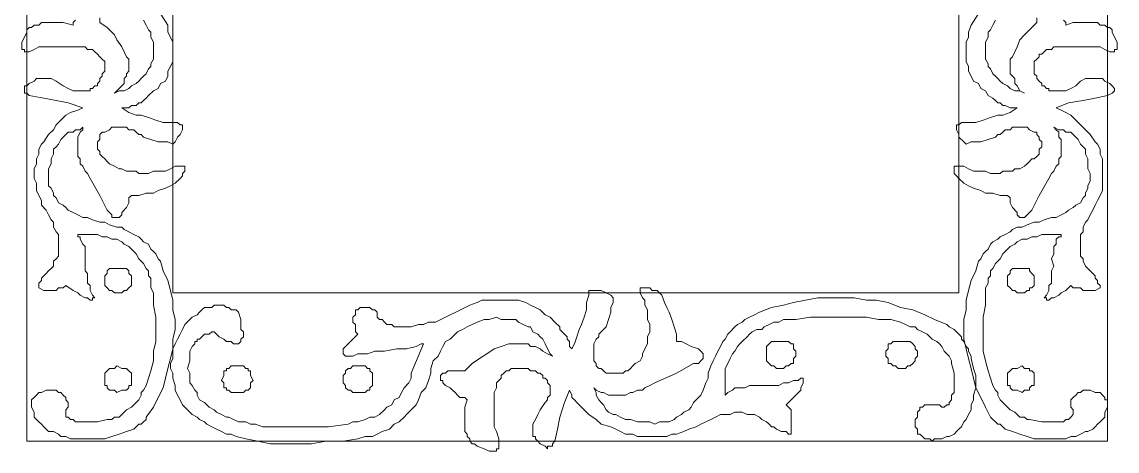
# Model space of a CAD drawing. Extents: x -66030 to 95157, y -13132 to 45879.
# Drawn here: x -14515 to -12757, y 13128 to 13816 of the extents above; entities that cross this region are included whole.
import ezdxf

# ---------------------------------------------------------------- set-up
doc = ezdxf.new("R2010")
doc.units = 0
doc.header["$LTSCALE"] = 100
doc.header["$MEASUREMENT"] = 0
doc.layers.get('0').update_dxf_attribs({"linetype": 'CONTINUOUS'})

msp = doc.modelspace()

# ---------------------------------------------------------------- linework, layer by layer
at = {"lineweight": 0}
for points in [[(-14507.2, 16299.6), (-12773, 16299.6), (-12773, 13143.6), (-14507.2, 13143.6), (-14507.2, 16299.6)], [(-14272.9, 15948), (-13011.2, 15948), (-13011.2, 13381.8), (-14272.9, 13381.8), (-14272.9, 15948)], [(-14339.3, 13401.4), (-14339.3, 13397.4), (-14339.3, 13393.5), (-14343.2, 13389.6), (-14343.2, 13389.6), (-14347.1, 13385.7), (-14351, 13385.7), (-14354.9, 13381.8), (-14362.7, 13381.8), (-14366.6, 13381.8), (-14370.5, 13385.7), (-14374.4, 13385.7), (-14378.3, 13389.6), (-14378.3, 13389.6), (-14382.2, 13393.5), (-14382.2, 13397.4), (-14382.2, 13401.4), (-14382.2, 13405.3), (-14382.2, 13409.2), (-14378.3, 13413.1), (-14378.3, 13417), (-14374.4, 13420.9), (-14370.5, 13420.9), (-14366.6, 13420.9), (-14362.7, 13420.9), (-14354.9, 13420.9), (-14351, 13420.9), (-14347.1, 13420.9), (-14343.2, 13417), (-14343.2, 13417), (-14343.2, 13413.1), (-14339.3, 13409.2), (-14339.3, 13405.3), (-14339.3, 13401.4)], [(-12933.1, 13401.4), (-12933.1, 13397.4), (-12933.1, 13393.5), (-12929.2, 13389.6), (-12929.2, 13389.6), (-12925.3, 13385.7), (-12921.4, 13385.7), (-12917.5, 13381.8), (-12909.7, 13381.8), (-12905.8, 13381.8), (-12901.9, 13385.7), (-12898, 13385.7), (-12898, 13389.6), (-12894.1, 13389.6), (-12890.2, 13393.5), (-12890.2, 13397.4), (-12890.2, 13401.4), (-12890.2, 13405.3), (-12890.2, 13409.2), (-12894.1, 13413.1), (-12898, 13417), (-12898, 13420.9), (-12901.9, 13420.9), (-12905.8, 13420.9), (-12909.7, 13420.9), (-12917.5, 13420.9), (-12921.4, 13420.9), (-12925.3, 13420.9), (-12929.2, 13417), (-12929.2, 13413.1), (-12933.1, 13409.2), (-12933.1, 13405.3), (-12933.1, 13401.4)], [(-13804.1, 13256.8), (-13792.4, 13268.5), (-13780.7, 13276.4), (-13769, 13284.2), (-13757.3, 13292), (-13745.6, 13295.9), (-13733.8, 13299.8), (-13729.9, 13299.8), (-13726, 13299.8), (-13718.2, 13299.8), (-13714.3, 13299.8), (-13710.4, 13299.8), (-13702.6, 13299.8), (-13698.7, 13295.9), (-13690.9, 13295.9), (-13683.1, 13292), (-13679.2, 13288.1), (-13671.3, 13284.2), (-13663.5, 13280.3), (-13667.4, 13284.2), (-13671.3, 13292), (-13675.2, 13299.8), (-13679.2, 13307.6), (-13683.1, 13311.5), (-13687, 13315.4), (-13694.8, 13319.3), (-13698.7, 13327.1), (-13702.6, 13327.1), (-13710.4, 13331), (-13718.2, 13334.9), (-13722.1, 13338.9), (-13729.9, 13338.9), (-13737.7, 13338.9), (-13745.6, 13338.9), (-13753.4, 13342.8), (-13765.1, 13338.9), (-13772.9, 13338.9), (-13784.6, 13334.9), (-13792.4, 13331), (-13800.2, 13327.1), (-13808.1, 13323.2), (-13815.9, 13319.3), (-13819.8, 13315.4), (-13827.6, 13307.6), (-13835.4, 13303.7), (-13839.3, 13295.9), (-13843.2, 13288.1), (-13847.1, 13280.3), (-13854.9, 13272.5), (-13858.8, 13260.7), (-13858.8, 13252.9), (-13862.7, 13241.2), (-13866.6, 13229.5), (-13874.5, 13221.7), (-13878.4, 13210), (-13882.3, 13202.1), (-13890.1, 13194.3), (-13897.9, 13186.5), (-13901.8, 13182.6), (-13909.6, 13174.8), (-13917.4, 13170.9), (-13925.2, 13163.1), (-13936.9, 13159.2), (-13944.8, 13155.3), (-13952.6, 13151.4), (-13964.3, 13151.4), (-13976, 13147.5), (-13999.4, 13143.6), (-14026.8, 13143.6), (-14050.2, 13139.7), (-14073.7, 13139.7), (-14093.2, 13139.7), (-14116.6, 13139.7), (-14136.2, 13143.6), (-14155.7, 13147.5), (-14171.3, 13151.4), (-14179.1, 13155.3), (-14186.9, 13155.3), (-14194.7, 13159.2), (-14202.6, 13163.1), (-14210.4, 13167), (-14218.2, 13170.9), (-14222.1, 13174.8), (-14229.9, 13178.7), (-14233.8, 13182.6), (-14241.6, 13186.5), (-14245.5, 13190.4), (-14253.3, 13198.2), (-14257.2, 13202.1), (-14261.1, 13210), (-14265.1, 13217.8), (-14269, 13225.6), (-14269, 13233.4), (-14272.9, 13245.1), (-14272.9, 13252.9), (-14276.8, 13260.7), (-14276.8, 13268.5), (-14272.9, 13276.4), (-14272.9, 13284.2), (-14272.9, 13292), (-14269, 13299.8), (-14265.1, 13307.6), (-14261.1, 13315.4), (-14257.2, 13323.2), (-14253.3, 13331), (-14245.5, 13338.9), (-14241.6, 13342.8), (-14233.8, 13346.7), (-14229.9, 13350.6), (-14226, 13354.5), (-14222.1, 13358.4), (-14214.3, 13358.4), (-14210.4, 13358.4), (-14206.5, 13362.3), (-14202.6, 13362.3), (-14194.7, 13362.3), (-14190.8, 13362.3), (-14186.9, 13358.4), (-14183, 13358.4), (-14179.1, 13354.5), (-14171.3, 13354.5), (-14167.4, 13350.6), (-14163.5, 13338.9), (-14163.5, 13331), (-14163.5, 13323.2), (-14159.6, 13319.3), (-14159.6, 13311.5), (-14163.5, 13307.6), (-14163.5, 13303.7), (-14163.5, 13303.7), (-14163.5, 13303.7), (-14167.4, 13299.8), (-14171.3, 13299.8), (-14175.2, 13299.8), (-14179.1, 13303.7), (-14186.9, 13303.7), (-14190.8, 13307.6), (-14198.6, 13311.5), (-14206.5, 13319.3), (-14210.4, 13319.3), (-14214.3, 13315.4), (-14222.1, 13315.4), (-14226, 13311.5), (-14229.9, 13307.6), (-14233.8, 13307.6), (-14233.8, 13303.7), (-14237.7, 13303.7), (-14237.7, 13299.8), (-14241.6, 13295.9), (-14245.5, 13288.1), (-14245.5, 13280.3), (-14245.5, 13272.5), (-14249.4, 13260.7), (-14245.5, 13252.9), (-14245.5, 13245.1), (-14245.5, 13237.3), (-14241.6, 13233.4), (-14237.7, 13225.6), (-14233.8, 13221.7), (-14233.8, 13217.8), (-14229.9, 13210), (-14222.1, 13206.1), (-14218.2, 13202.1), (-14214.3, 13198.2), (-14206.5, 13194.3), (-14202.6, 13190.4), (-14194.7, 13186.5), (-14186.9, 13182.6), (-14183, 13182.6), (-14175.2, 13178.7), (-14167.4, 13174.8), (-14155.7, 13174.8), (-14147.9, 13170.9), (-14140.1, 13170.9), (-14128.3, 13167), (-14116.6, 13167), (-14097.1, 13167), (-14073.7, 13167), (-14046.3, 13167), (-14022.9, 13167), (-13991.6, 13170.9), (-13983.8, 13174.8), (-13976, 13174.8), (-13964.3, 13178.7), (-13956.5, 13182.6), (-13948.7, 13182.6), (-13940.9, 13186.5), (-13933, 13194.3), (-13929.1, 13198.2), (-13921.3, 13202.1), (-13917.4, 13210), (-13909.6, 13213.9), (-13905.7, 13221.7), (-13901.8, 13229.5), (-13894, 13237.3), (-13890.1, 13245.1), (-13890.1, 13252.9), (-13870.5, 13299.8), (-13874.5, 13299.8), (-13882.3, 13295.9), (-13897.9, 13292), (-13913.5, 13292), (-13933, 13288.1), (-13948.7, 13288.1), (-13960.4, 13284.2), (-13968.2, 13284.2), (-13976, 13284.2), (-13983.8, 13280.3), (-13991.6, 13280.3), (-13995.5, 13280.3), (-13995.5, 13280.3), (-13999.4, 13284.2), (-13999.4, 13284.2), (-13999.4, 13284.2), (-13999.4, 13288.1), (-13999.4, 13288.1), (-13999.4, 13292), (-13995.5, 13295.9), (-13976, 13315.4), (-13979.9, 13319.3), (-13979.9, 13327.1), (-13979.9, 13331), (-13983.8, 13334.9), (-13983.8, 13338.9), (-13983.8, 13342.8), (-13979.9, 13346.7), (-13979.9, 13354.5), (-13976, 13354.5), (-13972.1, 13358.4), (-13968.2, 13358.4), (-13964.3, 13358.4), (-13960.4, 13358.4), (-13956.5, 13358.4), (-13952.6, 13354.5), (-13948.7, 13354.5), (-13944.8, 13350.6), (-13944.8, 13342.8), (-13940.9, 13338.9), (-13936.9, 13338.9), (-13933, 13334.9), (-13929.1, 13331), (-13921.3, 13331), (-13917.4, 13327.1), (-13909.6, 13327.1), (-13905.7, 13327.1), (-13897.9, 13327.1), (-13890.1, 13327.1), (-13878.4, 13331), (-13870.5, 13331), (-13862.7, 13334.9), (-13851, 13334.9), (-13796.3, 13362.3), (-13784.6, 13366.2), (-13776.8, 13370.1), (-13765.1, 13370.1), (-13753.4, 13370.1), (-13745.6, 13370.1), (-13733.8, 13370.1), (-13726, 13370.1), (-13718.2, 13370.1), (-13706.5, 13366.2), (-13698.7, 13362.3), (-13690.9, 13358.4), (-13683.1, 13354.5), (-13675.2, 13346.7), (-13667.4, 13342.8), (-13659.6, 13334.9), (-13651.8, 13327.1), (-13651.8, 13323.2), (-13647.9, 13319.3), (-13644, 13315.4), (-13640.1, 13311.5), (-13640.1, 13307.6), (-13636.2, 13303.7), (-13636.2, 13295.9), (-13632.3, 13292), (-13628.4, 13299.8), (-13624.5, 13311.5), (-13620.6, 13323.2), (-13616.7, 13331), (-13612.8, 13342.8), (-13608.8, 13354.5), (-13608.8, 13366.2), (-13604.9, 13377.9), (-13604.9, 13381.8), (-13604.9, 13381.8), (-13604.9, 13385.7), (-13601, 13385.7), (-13601, 13385.7), (-13601, 13385.7), (-13597.1, 13385.7), (-13597.1, 13385.7), (-13589.3, 13385.7), (-13585.4, 13385.7), (-13577.6, 13381.8), (-13569.8, 13377.9), (-13569.8, 13377.9), (-13569.8, 13377.9), (-13565.9, 13374), (-13565.9, 13374), (-13565.9, 13370.1), (-13565.9, 13366.2), (-13569.8, 13358.4), (-13569.8, 13350.6), (-13577.6, 13327.1), (-13581.5, 13323.2), (-13585.4, 13319.3), (-13589.3, 13315.4), (-13589.3, 13311.5), (-13593.2, 13307.6), (-13597.1, 13299.8), (-13597.1, 13295.9), (-13597.1, 13292), (-13597.1, 13288.1), (-13597.1, 13284.2), (-13597.1, 13280.3), (-13597.1, 13276.4), (-13597.1, 13272.5), (-13593.2, 13268.5), (-13593.2, 13264.6), (-13589.3, 13260.7), (-13585.4, 13260.7), (-13581.5, 13256.8), (-13577.6, 13252.9), (-13573.7, 13252.9), (-13569.8, 13252.9), (-13565.9, 13252.9), (-13562, 13252.9), (-13558.1, 13252.9), (-13554.2, 13252.9), (-13550.3, 13252.9), (-13546.4, 13256.8), (-13542.4, 13256.8), (-13538.5, 13260.7), (-13534.6, 13264.6), (-13530.7, 13268.5), (-13522.9, 13272.5), (-13519, 13280.3), (-13519, 13284.2), (-13515.1, 13292), (-13511.2, 13299.8), (-13511.2, 13303.7), (-13511.2, 13311.5), (-13507.3, 13319.3), (-13507.3, 13327.1), (-13507.3, 13331), (-13511.2, 13338.9), (-13511.2, 13346.7), (-13511.2, 13354.5), (-13515.1, 13362.3), (-13515.1, 13370.1), (-13519, 13374), (-13522.9, 13381.8), (-13522.9, 13385.7), (-13522.9, 13389.6), (-13519, 13389.6), (-13519, 13389.6), (-13515.1, 13389.6), (-13511.2, 13389.6), (-13507.3, 13389.6), (-13503.4, 13385.7), (-13495.6, 13385.7), (-13487.8, 13377.9), (-13483.9, 13366.2), (-13480, 13358.4), (-13476, 13350.6), (-13472.1, 13338.9), (-13468.2, 13327.1), (-13464.3, 13315.4), (-13464.3, 13303.7), (-13456.5, 13303.7), (-13448.7, 13299.8), (-13440.9, 13295.9), (-13429.2, 13292), (-13425.3, 13288.1), (-13425.3, 13288.1), (-13421.4, 13284.2), (-13421.4, 13280.3), (-13421.4, 13280.3), (-13421.4, 13280.3), (-13421.4, 13276.4), (-13425.3, 13272.5), (-13425.3, 13272.5), (-13429.2, 13268.5), (-13437, 13268.5), (-13464.3, 13252.9), (-13499.5, 13237.3), (-13507.3, 13233.4), (-13515.1, 13229.5), (-13519, 13225.6), (-13526.8, 13225.6), (-13534.6, 13221.7), (-13538.5, 13221.7), (-13546.4, 13217.8), (-13554.2, 13217.8), (-13558.1, 13217.8), (-13565.9, 13217.8), (-13569.8, 13217.8), (-13573.7, 13217.8), (-13581.5, 13221.7), (-13585.4, 13221.7), (-13593.2, 13225.6), (-13597.1, 13229.5), (-13593.2, 13221.7), (-13593.2, 13217.8), (-13589.3, 13210), (-13585.4, 13206.1), (-13581.5, 13202.1), (-13577.6, 13194.3), (-13573.7, 13190.4), (-13565.9, 13186.5), (-13562, 13186.5), (-13554.2, 13182.6), (-13546.4, 13178.7), (-13538.5, 13178.7), (-13526.8, 13174.8), (-13519, 13174.8), (-13507.3, 13174.8), (-13499.5, 13170.9), (-13491.7, 13174.8), (-13483.9, 13174.8), (-13476, 13174.8), (-13468.2, 13178.7), (-13464.3, 13182.6), (-13456.5, 13186.5), (-13452.6, 13190.4), (-13444.8, 13194.3), (-13440.9, 13198.2), (-13437, 13206.1), (-13429.2, 13213.9), (-13425.3, 13217.8), (-13421.4, 13225.6), (-13417.5, 13237.3), (-13413.6, 13245.1), (-13413.6, 13252.9), (-13409.6, 13264.6), (-13405.7, 13272.5), (-13401.8, 13280.3), (-13397.9, 13288.1), (-13394, 13295.9), (-13390.1, 13303.7), (-13386.2, 13307.6), (-13382.3, 13315.4), (-13378.4, 13319.3), (-13370.6, 13327.1), (-13366.7, 13331), (-13358.9, 13334.9), (-13355, 13338.9), (-13347.1, 13342.8), (-13339.3, 13346.7), (-13331.5, 13350.6), (-13312, 13358.4), (-13292.5, 13362.3), (-13276.8, 13366.2), (-13257.3, 13370.1), (-13237.8, 13374), (-13218.3, 13374), (-13198.7, 13374), (-13179.2, 13374), (-13159.7, 13370.1), (-13144, 13370.1), (-13124.5, 13366.2), (-13105, 13358.4), (-13085.4, 13354.5), (-13065.9, 13346.7), (-13050.3, 13338.9), (-13030.8, 13331), (-13026.9, 13327.1), (-13019, 13323.2), (-13015.1, 13319.3), (-13011.2, 13315.4), (-13007.3, 13311.5), (-13007.3, 13307.6), (-13003.4, 13303.7), (-12999.5, 13295.9), (-12995.6, 13292), (-12995.6, 13288.1), (-12991.7, 13280.3), (-12991.7, 13276.4), (-12987.8, 13260.7), (-12983.9, 13249), (-12983.9, 13237.3), (-12983.9, 13229.5), (-12987.8, 13217.8), (-12987.8, 13210), (-12991.7, 13202.1), (-12991.7, 13194.3), (-12995.6, 13186.5), (-12999.5, 13178.7), (-13003.4, 13174.8), (-13007.3, 13167), (-13011.2, 13163.1), (-13015.1, 13159.2), (-13019, 13155.3), (-13026.9, 13151.4), (-13030.8, 13151.4), (-13038.6, 13147.5), (-13046.4, 13147.5), (-13050.3, 13147.5), (-13054.2, 13143.6), (-13058.1, 13147.5), (-13062, 13147.5), (-13062, 13147.5), (-13065.9, 13147.5), (-13069.8, 13151.4), (-13069.8, 13151.4), (-13073.7, 13155.3), (-13077.6, 13155.3), (-13077.6, 13159.2), (-13077.6, 13163.1), (-13081.5, 13167), (-13081.5, 13170.9), (-13081.5, 13174.8), (-13081.5, 13178.7), (-13077.6, 13182.6), (-13077.6, 13186.5), (-13077.6, 13190.4), (-13073.7, 13194.3), (-13073.7, 13198.2), (-13069.8, 13198.2), (-13065.9, 13202.1), (-13062, 13202.1), (-13058.1, 13202.1), (-13058.1, 13202.1), (-13054.2, 13202.1), (-13046.4, 13202.1), (-13042.5, 13202.1), (-13038.6, 13198.2), (-13034.7, 13198.2), (-13030.8, 13202.1), (-13030.8, 13202.1), (-13026.9, 13202.1), (-13026.9, 13206.1), (-13023, 13210), (-13023, 13213.9), (-13023, 13217.8), (-13019, 13221.7), (-13019, 13225.6), (-13019, 13237.3), (-13019, 13252.9), (-13023, 13268.5), (-13023, 13272.5), (-13026.9, 13280.3), (-13030.8, 13284.2), (-13034.7, 13288.1), (-13038.6, 13295.9), (-13042.5, 13299.8), (-13046.4, 13303.7), (-13054.2, 13307.6), (-13058.1, 13311.5), (-13062, 13315.4), (-13069.8, 13319.3), (-13077.6, 13323.2), (-13081.5, 13327.1), (-13089.4, 13327.1), (-13097.2, 13331), (-13105, 13334.9), (-13120.6, 13338.9), (-13140.1, 13338.9), (-13159.7, 13342.8), (-13179.2, 13342.8), (-13202.6, 13342.8), (-13226.1, 13342.8), (-13249.5, 13342.8), (-13272.9, 13338.9), (-13284.7, 13338.9), (-13292.5, 13338.9), (-13300.3, 13334.9), (-13308.1, 13334.9), (-13315.9, 13331), (-13323.7, 13327.1), (-13327.6, 13323.2), (-13335.4, 13323.2), (-13343.2, 13319.3), (-13347.1, 13315.4), (-13351.1, 13311.5), (-13358.9, 13303.7), (-13362.8, 13299.8), (-13366.7, 13295.9), (-13370.6, 13288.1), (-13374.5, 13284.2), (-13378.4, 13276.4), (-13382.3, 13268.5), (-13386.2, 13260.7), (-13386.2, 13252.9), (-13386.2, 13245.1), (-13386.2, 13233.4), (-13386.2, 13225.6), (-13386.2, 13217.8), (-13382.3, 13221.7), (-13382.3, 13221.7), (-13374.5, 13225.6), (-13370.6, 13229.5), (-13362.8, 13229.5), (-13355, 13229.5), (-13347.1, 13233.4), (-13339.3, 13233.4), (-13327.6, 13233.4), (-13319.8, 13233.4), (-13308.1, 13233.4), (-13300.3, 13233.4), (-13292.5, 13237.3), (-13284.7, 13237.3), (-13276.8, 13241.2), (-13269, 13241.2), (-13265.1, 13245.1), (-13261.2, 13245.1), (-13261.2, 13241.2), (-13261.2, 13241.2), (-13261.2, 13241.2), (-13261.2, 13237.3), (-13261.2, 13237.3), (-13265.1, 13229.5), (-13265.1, 13225.6), (-13272.9, 13217.8), (-13280.7, 13210), (-13288.6, 13202.1), (-13284.7, 13198.2), (-13280.7, 13194.3), (-13280.7, 13186.5), (-13280.7, 13182.6), (-13280.7, 13178.7), (-13280.7, 13170.9), (-13280.7, 13163.1), (-13280.7, 13155.3), (-13284.7, 13155.3), (-13288.6, 13159.2), (-13292.5, 13159.2), (-13296.4, 13159.2), (-13304.2, 13163.1), (-13308.1, 13167), (-13312, 13167), (-13315.9, 13170.9), (-13319.8, 13174.8), (-13327.6, 13178.7), (-13331.5, 13182.6), (-13339.3, 13186.5), (-13343.2, 13186.5), (-13351.1, 13186.5), (-13358.9, 13190.4), (-13362.8, 13190.4), (-13370.6, 13190.4), (-13378.4, 13186.5), (-13386.2, 13186.5), (-13394, 13186.5), (-13401.8, 13182.6), (-13409.6, 13178.7), (-13417.5, 13174.8), (-13425.3, 13170.9), (-13433.1, 13167), (-13444.8, 13163.1), (-13452.6, 13159.2), (-13464.3, 13155.3), (-13472.1, 13155.3), (-13480, 13151.4), (-13491.7, 13151.4), (-13499.5, 13151.4), (-13507.3, 13151.4), (-13519, 13151.4), (-13526.8, 13151.4), (-13534.6, 13155.3), (-13546.4, 13155.3), (-13554.2, 13159.2), (-13562, 13163.1), (-13569.8, 13167), (-13585.4, 13170.9), (-13593.2, 13178.7), (-13604.9, 13186.5), (-13608.8, 13190.4), (-13612.8, 13194.3), (-13616.7, 13198.2), (-13620.6, 13202.1), (-13624.5, 13206.1), (-13628.4, 13210), (-13632.3, 13213.9), (-13632.3, 13217.8), (-13636.2, 13225.6), (-13644, 13206.1), (-13651.8, 13182.6), (-13655.7, 13163.1), (-13659.6, 13143.6), (-13663.5, 13139.7), (-13663.5, 13135.7), (-13667.4, 13135.7), (-13667.4, 13135.7), (-13671.3, 13135.7), (-13671.3, 13131.8), (-13671.3, 13131.8), (-13675.2, 13135.7), (-13675.2, 13135.7), (-13683.1, 13139.7), (-13683.1, 13139.7), (-13687, 13143.6), (-13690.9, 13147.5), (-13690.9, 13151.4), (-13694.8, 13151.4), (-13694.8, 13155.3), (-13694.8, 13159.2), (-13694.8, 13159.2), (-13694.8, 13163.1), (-13694.8, 13170.9), (-13690.9, 13178.7), (-13687, 13186.5), (-13683.1, 13194.3), (-13675.2, 13206.1), (-13671.3, 13210), (-13671.3, 13213.9), (-13667.4, 13217.8), (-13667.4, 13221.7), (-13667.4, 13225.6), (-13667.4, 13225.6), (-13667.4, 13229.5), (-13667.4, 13233.4), (-13671.3, 13237.3), (-13671.3, 13241.2), (-13675.2, 13245.1), (-13679.2, 13245.1), (-13679.2, 13249), (-13683.1, 13252.9), (-13687, 13252.9), (-13690.9, 13256.8), (-13698.7, 13256.8), (-13702.6, 13260.7), (-13706.5, 13260.7), (-13714.3, 13260.7), (-13718.2, 13260.7), (-13722.1, 13260.7), (-13726, 13260.7), (-13729.9, 13260.7), (-13733.8, 13256.8), (-13737.7, 13256.8), (-13741.7, 13252.9), (-13745.6, 13249), (-13745.6, 13245.1), (-13749.5, 13241.2), (-13753.4, 13237.3), (-13753.4, 13229.5), (-13757.3, 13221.7), (-13757.3, 13210), (-13757.3, 13198.2), (-13757.3, 13190.4), (-13757.3, 13178.7), (-13757.3, 13167), (-13753.4, 13159.2), (-13749.5, 13147.5), (-13749.5, 13143.6), (-13749.5, 13139.7), (-13749.5, 13139.7), (-13749.5, 13135.7), (-13749.5, 13135.7), (-13749.5, 13131.8), (-13749.5, 13131.8), (-13753.4, 13131.8), (-13753.4, 13127.9), (-13757.3, 13127.9), (-13761.2, 13127.9), (-13765.1, 13127.9), (-13772.9, 13131.8), (-13784.6, 13135.7), (-13788.5, 13139.7), (-13792.4, 13139.7), (-13796.3, 13143.6), (-13796.3, 13147.5), (-13800.2, 13151.4), (-13800.2, 13155.3), (-13804.1, 13159.2), (-13804.1, 13163.1), (-13804.1, 13170.9), (-13804.1, 13174.8), (-13804.1, 13178.7), (-13804.1, 13186.5), (-13804.1, 13198.2), (-13800.2, 13210), (-13804.1, 13213.9), (-13812, 13213.9), (-13815.9, 13217.8), (-13819.8, 13221.7), (-13823.7, 13225.6), (-13827.6, 13229.5), (-13835.4, 13233.4), (-13839.3, 13237.3), (-13839.3, 13241.2), (-13843.2, 13241.2), (-13843.2, 13245.1), (-13843.2, 13245.1), (-13843.2, 13249), (-13843.2, 13249), (-13843.2, 13249), (-13839.3, 13252.9), (-13839.3, 13252.9), (-13835.4, 13252.9), (-13831.5, 13256.8), (-13823.7, 13256.8), (-13812, 13256.8), (-13804.1, 13256.8)], [(-13296.4, 13303.7), (-13292.5, 13303.7), (-13288.6, 13303.7), (-13284.7, 13303.7), (-13280.7, 13299.8), (-13276.8, 13299.8), (-13276.8, 13295.9), (-13276.8, 13292), (-13272.9, 13288.1), (-13272.9, 13284.2), (-13272.9, 13280.3), (-13276.8, 13276.4), (-13276.8, 13272.5), (-13276.8, 13268.5), (-13280.7, 13268.5), (-13284.7, 13264.6), (-13288.6, 13264.6), (-13292.5, 13260.7), (-13296.4, 13260.7), (-13304.2, 13260.7), (-13308.1, 13264.6), (-13312, 13264.6), (-13315.9, 13268.5), (-13315.9, 13268.5), (-13319.8, 13272.5), (-13319.8, 13276.4), (-13319.8, 13280.3), (-13319.8, 13284.2), (-13319.8, 13288.1), (-13319.8, 13292), (-13319.8, 13295.9), (-13315.9, 13299.8), (-13315.9, 13299.8), (-13312, 13303.7), (-13308.1, 13303.7), (-13304.2, 13303.7), (-13296.4, 13303.7)], [(-13105, 13303.7), (-13097.2, 13303.7), (-13093.3, 13303.7), (-13089.4, 13303.7), (-13085.4, 13299.8), (-13085.4, 13299.8), (-13081.5, 13295.9), (-13081.5, 13292), (-13077.6, 13288.1), (-13077.6, 13284.2), (-13077.6, 13280.3), (-13081.5, 13276.4), (-13081.5, 13272.5), (-13085.4, 13268.5), (-13085.4, 13268.5), (-13089.4, 13264.6), (-13093.3, 13264.6), (-13097.2, 13260.7), (-13105, 13260.7), (-13108.9, 13260.7), (-13112.8, 13264.6), (-13116.7, 13264.6), (-13120.6, 13268.5), (-13124.5, 13268.5), (-13124.5, 13272.5), (-13124.5, 13276.4), (-13128.4, 13280.3), (-13128.4, 13284.2), (-13128.4, 13288.1), (-13124.5, 13292), (-13124.5, 13295.9), (-13124.5, 13299.8), (-13120.6, 13299.8), (-13116.7, 13303.7), (-13112.8, 13303.7), (-13108.9, 13303.7), (-13105, 13303.7)], [(-14339.3, 13245.1), (-14339.3, 13237.3), (-14339.3, 13233.4), (-14343.2, 13233.4), (-14343.2, 13229.5), (-14347.1, 13225.6), (-14351, 13225.6), (-14354.9, 13225.6), (-14362.7, 13221.7), (-14366.6, 13225.6), (-14370.5, 13225.6), (-14374.4, 13225.6), (-14378.3, 13229.5), (-14378.3, 13233.4), (-14382.2, 13233.4), (-14382.2, 13237.3), (-14382.2, 13245.1), (-14382.2, 13249), (-14382.2, 13252.9), (-14378.3, 13256.8), (-14378.3, 13256.8), (-14374.4, 13260.7), (-14370.5, 13260.7), (-14366.6, 13260.7), (-14362.7, 13264.6), (-14354.9, 13260.7), (-14351, 13260.7), (-14347.1, 13260.7), (-14343.2, 13256.8), (-14343.2, 13256.8), (-14343.2, 13256.8), (-14339.3, 13252.9), (-14339.3, 13249), (-14339.3, 13245.1)], [(-14167.4, 13264.6), (-14163.5, 13264.6), (-14159.6, 13264.6), (-14155.7, 13260.7), (-14151.8, 13260.7), (-14151.8, 13256.8), (-14147.9, 13256.8), (-14147.9, 13252.9), (-14147.9, 13249), (-14144, 13241.2), (-14147.9, 13237.3), (-14147.9, 13233.4), (-14147.9, 13229.5), (-14151.8, 13225.6), (-14155.7, 13225.6), (-14159.6, 13221.7), (-14163.5, 13221.7), (-14167.4, 13221.7), (-14175.2, 13221.7), (-14179.1, 13221.7), (-14183, 13225.6), (-14186.9, 13225.6), (-14186.9, 13229.5), (-14190.8, 13229.5), (-14190.8, 13233.4), (-14190.8, 13237.3), (-14194.7, 13241.2), (-14190.8, 13249), (-14190.8, 13252.9), (-14190.8, 13256.8), (-14186.9, 13256.8), (-14186.9, 13260.7), (-14183, 13260.7), (-14179.1, 13264.6), (-14175.2, 13264.6), (-14167.4, 13264.6)], [(-13976, 13264.6), (-13968.2, 13264.6), (-13964.3, 13264.6), (-13960.4, 13260.7), (-13956.5, 13260.7), (-13956.5, 13256.8), (-13956.5, 13256.8), (-13952.6, 13252.9), (-13952.6, 13249), (-13952.6, 13241.2), (-13952.6, 13237.3), (-13952.6, 13233.4), (-13956.5, 13229.5), (-13956.5, 13225.6), (-13960.4, 13225.6), (-13964.3, 13221.7), (-13968.2, 13221.7), (-13976, 13221.7), (-13979.9, 13221.7), (-13983.8, 13221.7), (-13987.7, 13225.6), (-13991.6, 13225.6), (-13995.5, 13229.5), (-13995.5, 13229.5), (-13995.5, 13233.4), (-13999.4, 13237.3), (-13999.4, 13241.2), (-13999.4, 13249), (-13995.5, 13252.9), (-13995.5, 13256.8), (-13995.5, 13256.8), (-13991.6, 13260.7), (-13987.7, 13260.7), (-13983.8, 13264.6), (-13979.9, 13264.6), (-13976, 13264.6)], [(-12933.1, 13245.1), (-12933.1, 13237.3), (-12933.1, 13233.4), (-12929.2, 13233.4), (-12929.2, 13229.5), (-12925.3, 13225.6), (-12921.4, 13225.6), (-12917.5, 13225.6), (-12909.7, 13221.7), (-12905.8, 13225.6), (-12901.9, 13225.6), (-12898, 13225.6), (-12898, 13229.5), (-12894.1, 13233.4), (-12890.2, 13233.4), (-12890.2, 13237.3), (-12890.2, 13245.1), (-12890.2, 13249), (-12890.2, 13252.9), (-12894.1, 13256.8), (-12898, 13256.8), (-12898, 13260.7), (-12901.9, 13260.7), (-12905.8, 13260.7), (-12909.7, 13264.6), (-12917.5, 13260.7), (-12921.4, 13260.7), (-12925.3, 13260.7), (-12929.2, 13256.8), (-12929.2, 13256.8), (-12933.1, 13252.9), (-12933.1, 13249), (-12933.1, 13245.1)]]:
    msp.add_lwpolyline(points, close=True, dxfattribs=at)
for points in [[(-14308, 13854.4), (-14280.7, 13811.5), (-14280.7, 13799.8), (-14276.8, 13791.9), (-14272.9, 13784.1), (-14272.9, 13776.3), (-14272.9, 13768.5), (-14272.9, 13760.7), (-14272.9, 13752.9), (-14276.8, 13745.1), (-14280.7, 13737.3), (-14280.7, 13729.5), (-14284.6, 13721.6), (-14292.4, 13717.7), (-14296.3, 13709.9), (-14304.1, 13706), (-14311.9, 13698.2), (-14315.8, 13694.3), (-14319.7, 13690.4), (-14323.6, 13686.5), (-14327.5, 13686.5), (-14331.5, 13682.6), (-14339.3, 13682.6), (-14343.2, 13678.7), (-14347.1, 13678.7), (-14354.9, 13678.7), (-14343.2, 13670.9), (-14331.5, 13667), (-14323.6, 13667), (-14311.9, 13663.1), (-14300.2, 13659.1), (-14288.5, 13655.2), (-14276.8, 13655.2), (-14265.1, 13655.2), (-14261.1, 13651.3), (-14261.1, 13651.3), (-14257.2, 13651.3), (-14257.2, 13651.3), (-14257.2, 13647.4), (-14257.2, 13647.4), (-14257.2, 13647.4), (-14257.2, 13643.5), (-14261.1, 13635.7), (-14265.1, 13631.8), (-14269, 13624), (-14269, 13624), (-14269, 13624), (-14269, 13624), (-14269, 13624), (-14272.9, 13620.1), (-14280.7, 13624), (-14288.5, 13624), (-14296.3, 13624), (-14319.7, 13631.8), (-14323.6, 13635.7), (-14327.5, 13635.7), (-14331.5, 13639.6), (-14335.4, 13643.5), (-14339.3, 13643.5), (-14343.2, 13643.5), (-14347.1, 13647.4), (-14351, 13647.4), (-14354.9, 13647.4), (-14358.8, 13647.4), (-14362.7, 13647.4), (-14366.6, 13647.4), (-14370.5, 13647.4), (-14374.4, 13643.5), (-14382.2, 13639.6), (-14386.1, 13639.6), (-14390, 13635.7), (-14390, 13631.8), (-14390, 13627.9), (-14393.9, 13624), (-14393.9, 13624), (-14393.9, 13620.1), (-14393.9, 13616.2), (-14393.9, 13612.3), (-14390, 13608.4), (-14390, 13604.5), (-14386.1, 13600.6), (-14382.2, 13596.6), (-14382.2, 13596.6), (-14378.3, 13592.7), (-14374.4, 13588.8), (-14366.6, 13584.9), (-14358.8, 13581), (-14354.9, 13581), (-14347.1, 13577.1), (-14339.3, 13577.1), (-14331.5, 13577.1), (-14327.5, 13573.2), (-14319.7, 13573.2), (-14311.9, 13573.2), (-14304.1, 13577.1), (-14300.2, 13577.1), (-14292.4, 13577.1), (-14284.6, 13577.1), (-14276.8, 13581), (-14269, 13584.9), (-14261.1, 13584.9), (-14257.2, 13584.9), (-14257.2, 13584.9), (-14257.2, 13584.9), (-14253.3, 13584.9), (-14253.3, 13581), (-14253.3, 13577.1), (-14257.2, 13573.2), (-14257.2, 13569.3), (-14261.1, 13565.4), (-14269, 13557.6), (-14276.8, 13553.7), (-14284.6, 13549.8), (-14296.3, 13545.9), (-14304.1, 13542), (-14315.8, 13542), (-14327.5, 13538.1), (-14339.3, 13538.1), (-14343.2, 13534.2), (-14343.2, 13526.3), (-14347.1, 13518.5), (-14354.9, 13510.7), (-14354.9, 13506.8), (-14358.8, 13502.9), (-14362.7, 13502.9), (-14366.6, 13502.9), (-14370.5, 13502.9), (-14370.5, 13506.8), (-14374.4, 13510.7), (-14378.3, 13514.6), (-14390, 13538.1), (-14405.7, 13565.4), (-14409.6, 13573.2), (-14413.5, 13577.1), (-14417.4, 13584.9), (-14421.3, 13588.8), (-14421.3, 13596.6), (-14425.2, 13600.6), (-14425.2, 13604.5), (-14425.2, 13608.4), (-14425.2, 13616.2), (-14425.2, 13620.1), (-14425.2, 13624), (-14425.2, 13627.9), (-14425.2, 13631.8), (-14421.3, 13639.6), (-14417.4, 13643.5), (-14417.4, 13647.4), (-14421.3, 13643.5), (-14429.1, 13643.5), (-14433, 13639.6), (-14440.8, 13639.6), (-14444.7, 13635.7), (-14448.6, 13631.8), (-14452.5, 13627.9), (-14456.4, 13620.1), (-14460.3, 13616.2), (-14464.3, 13612.3), (-14464.3, 13604.5), (-14468.2, 13596.6), (-14468.2, 13588.8), (-14472.1, 13581), (-14472.1, 13573.2), (-14472.1, 13565.4), (-14472.1, 13561.5), (-14472.1, 13553.7), (-14468.2, 13549.8), (-14464.3, 13542), (-14464.3, 13538.1), (-14460.3, 13534.2), (-14456.4, 13526.3), (-14448.6, 13522.4), (-14444.7, 13518.5), (-14440.8, 13514.6), (-14433, 13510.7), (-14425.2, 13506.8), (-14417.4, 13502.9), (-14409.6, 13502.9), (-14401.8, 13499), (-14390, 13495.1), (-14382.2, 13495.1), (-14374.4, 13491.2), (-14362.7, 13487.3), (-14354.9, 13487.3), (-14351, 13483.4), (-14343.2, 13479.5), (-14335.4, 13475.6), (-14327.5, 13471.7), (-14323.6, 13467.8), (-14319.7, 13463.8), (-14311.9, 13459.9), (-14308, 13452.1), (-14304.1, 13448.2), (-14300.2, 13444.3), (-14296.3, 13436.5), (-14292.4, 13432.6), (-14288.5, 13417), (-14280.7, 13401.4), (-14276.8, 13385.7), (-14272.9, 13370.1), (-14272.9, 13354.5), (-14269, 13338.9), (-14269, 13323.2), (-14272.9, 13307.6), (-14272.9, 13292), (-14276.8, 13276.4), (-14280.7, 13260.7), (-14284.6, 13245.1), (-14288.5, 13229.5), (-14296.3, 13213.9), (-14304.1, 13198.2), (-14315.8, 13182.6), (-14315.8, 13178.7), (-14319.7, 13174.8), (-14323.6, 13170.9), (-14327.5, 13170.9), (-14331.5, 13167), (-14335.4, 13163.1), (-14347.1, 13159.2), (-14358.8, 13155.3), (-14370.5, 13151.4), (-14382.2, 13147.5), (-14397.9, 13147.5), (-14405.7, 13147.5), (-14417.4, 13147.5), (-14425.2, 13147.5), (-14436.9, 13147.5), (-14444.7, 13151.4), (-14452.5, 13151.4), (-14456.4, 13155.3), (-14464.3, 13159.2), (-14472.1, 13159.2), (-14476, 13163.1), (-14479.9, 13167), (-14483.8, 13170.9), (-14487.7, 13174.8), (-14491.6, 13178.7), (-14495.5, 13182.6), (-14495.5, 13190.4), (-14499.4, 13198.2), (-14499.4, 13198.2), (-14499.4, 13202.1), (-14499.4, 13206.1), (-14499.4, 13210), (-14499.4, 13210), (-14495.5, 13213.9), (-14495.5, 13213.9), (-14491.6, 13217.8), (-14491.6, 13217.8), (-14487.7, 13221.7), (-14483.8, 13221.7), (-14476, 13225.6), (-14464.3, 13225.6), (-14460.3, 13225.6), (-14456.4, 13221.7), (-14452.5, 13221.7), (-14448.6, 13217.8), (-14448.6, 13217.8), (-14444.7, 13213.9), (-14444.7, 13213.9), (-14444.7, 13210), (-14440.8, 13206.1), (-14440.8, 13206.1), (-14440.8, 13202.1), (-14440.8, 13198.2), (-14444.7, 13194.3), (-14444.7, 13190.4), (-14444.7, 13186.5), (-14444.7, 13186.5), (-14444.7, 13182.6), (-14440.8, 13182.6), (-14436.9, 13178.7), (-14436.9, 13178.7), (-14433, 13178.7), (-14429.1, 13174.8), (-14417.4, 13174.8), (-14405.7, 13174.8), (-14393.9, 13174.8), (-14378.3, 13178.7), (-14370.5, 13178.7), (-14366.6, 13182.6), (-14358.8, 13182.6), (-14354.9, 13186.5), (-14351, 13190.4), (-14347.1, 13194.3), (-14339.3, 13198.2), (-14335.4, 13202.1), (-14331.5, 13206.1), (-14327.5, 13210), (-14323.6, 13217.8), (-14323.6, 13221.7), (-14319.7, 13225.6), (-14315.8, 13233.4), (-14311.9, 13245.1), (-14308, 13256.8), (-14304.1, 13272.5), (-14304.1, 13288.1), (-14300.2, 13303.7), (-14300.2, 13323.2), (-14300.2, 13342.8), (-14304.1, 13362.3), (-14304.1, 13381.8), (-14308, 13389.6), (-14308, 13397.4), (-14308, 13405.3), (-14311.9, 13409.2), (-14311.9, 13417), (-14315.8, 13420.9), (-14319.7, 13428.7), (-14323.6, 13432.6), (-14327.5, 13436.5), (-14331.5, 13444.3), (-14335.4, 13448.2), (-14339.3, 13452.1), (-14343.2, 13456), (-14351, 13459.9), (-14354.9, 13463.8), (-14362.7, 13467.8), (-14370.5, 13467.8), (-14378.3, 13471.7), (-14386.1, 13471.7), (-14393.9, 13475.6), (-14401.8, 13475.6), (-14409.6, 13475.6), (-14417.4, 13475.6), (-14425.2, 13475.6), (-14425.2, 13471.7), (-14421.3, 13471.7), (-14421.3, 13467.8), (-14417.4, 13459.9), (-14413.5, 13456), (-14413.5, 13448.2), (-14413.5, 13444.3), (-14413.5, 13436.5), (-14413.5, 13424.8), (-14413.5, 13417), (-14409.6, 13413.1), (-14409.6, 13405.3), (-14409.6, 13397.4), (-14405.7, 13393.5), (-14405.7, 13385.7), (-14401.8, 13377.9), (-14397.9, 13374), (-14401.8, 13374), (-14401.8, 13374), (-14401.8, 13370.1), (-14405.7, 13370.1), (-14409.6, 13374), (-14413.5, 13374), (-14421.3, 13377.9), (-14425.2, 13381.8), (-14433, 13385.7), (-14444.7, 13393.5), (-14448.6, 13389.6), (-14452.5, 13389.6), (-14456.4, 13389.6), (-14460.3, 13385.7), (-14468.2, 13385.7), (-14476, 13385.7), (-14479.9, 13385.7), (-14487.7, 13389.6), (-14487.7, 13389.6), (-14487.7, 13393.5), (-14487.7, 13397.4), (-14483.8, 13401.4), (-14483.8, 13405.3), (-14479.9, 13409.2), (-14476, 13413.1), (-14472.1, 13417), (-14468.2, 13420.9), (-14464.3, 13424.8), (-14464.3, 13432.6), (-14460.3, 13436.5), (-14456.4, 13440.4), (-14456.4, 13444.3), (-14456.4, 13452.1), (-14456.4, 13456), (-14456.4, 13463.8), (-14456.4, 13467.8), (-14456.4, 13475.6), (-14460.3, 13479.5), (-14464.3, 13487.3), (-14464.3, 13495.1), (-14468.2, 13499), (-14472.1, 13506.8), (-14476, 13514.6), (-14483.8, 13522.4), (-14483.8, 13530.2), (-14487.7, 13538.1), (-14491.6, 13545.9), (-14491.6, 13553.7), (-14491.6, 13557.6), (-14495.5, 13565.4), (-14495.5, 13573.2), (-14495.5, 13581), (-14491.6, 13588.8), (-14491.6, 13596.6), (-14487.7, 13604.5), (-14487.7, 13612.3), (-14483.8, 13620.1), (-14479.9, 13624), (-14472.1, 13635.7), (-14464.3, 13643.5), (-14460.3, 13651.3), (-14452.5, 13659.1), (-14444.7, 13667), (-14436.9, 13670.9), (-14425.2, 13674.8), (-14417.4, 13678.7), (-14440.8, 13686.5), (-14460.3, 13690.4), (-14479.9, 13694.3), (-14503.3, 13698.2), (-14507.2, 13702.1), (-14507.2, 13702.1), (-14511.1, 13702.1), (-14511.1, 13706), (-14511.1, 13706), (-14511.1, 13706), (-14511.1, 13709.9), (-14511.1, 13713.8), (-14507.2, 13713.8), (-14507.2, 13713.8), (-14503.3, 13717.7), (-14495.5, 13721.6), (-14491.6, 13725.5), (-14487.7, 13725.5), (-14487.7, 13725.5), (-14479.9, 13725.5), (-14476, 13725.5), (-14468.2, 13725.5), (-14460.3, 13721.6), (-14448.6, 13713.8), (-14440.8, 13709.9), (-14433, 13706), (-14429.1, 13706), (-14425.2, 13706), (-14421.3, 13706), (-14417.4, 13706), (-14413.5, 13706), (-14409.6, 13706), (-14405.7, 13706), (-14405.7, 13709.9), (-14401.8, 13709.9), (-14397.9, 13713.8), (-14393.9, 13713.8), (-14393.9, 13717.7), (-14390, 13721.6), (-14390, 13725.5), (-14386.1, 13729.5), (-14386.1, 13733.4), (-14382.2, 13737.3), (-14382.2, 13741.2), (-14382.2, 13745.1), (-14382.2, 13749), (-14382.2, 13752.9), (-14386.1, 13756.8), (-14386.1, 13756.8), (-14390, 13760.7), (-14393.9, 13764.6), (-14393.9, 13764.6), (-14397.9, 13768.5), (-14401.8, 13772.4), (-14409.6, 13772.4), (-14413.5, 13776.3), (-14425.2, 13776.3), (-14436.9, 13776.3), (-14444.7, 13776.3), (-14456.4, 13776.3), (-14468.2, 13776.3), (-14476, 13776.3), (-14487.7, 13776.3), (-14495.5, 13772.4), (-14503.3, 13768.5), (-14507.2, 13768.5), (-14507.2, 13768.5), (-14511.1, 13768.5), (-14511.1, 13772.4), (-14515, 13772.4), (-14515, 13772.4), (-14515, 13776.3), (-14515, 13776.3), (-14515, 13780.2), (-14515, 13784.1), (-14511.1, 13791.9), (-14507.2, 13799.8), (-14507.2, 13803.7), (-14503.3, 13807.6), (-14499.4, 13807.6), (-14495.5, 13811.5), (-14491.6, 13811.5), (-14487.7, 13811.5), (-14483.8, 13815.4), (-14479.9, 13815.4), (-14472.1, 13815.4), (-14460.3, 13815.4), (-14448.6, 13815.4), (-14433, 13811.5), (-14433, 13815.4), (-14429.1, 13819.3)], [(-12964.4, 13854.4), (-12991.7, 13811.5), (-12995.6, 13799.8), (-12995.6, 13791.9), (-12999.5, 13784.1), (-12999.5, 13776.3), (-12999.5, 13768.5), (-12999.5, 13760.7), (-12999.5, 13752.9), (-12995.6, 13745.1), (-12995.6, 13737.3), (-12991.7, 13729.5), (-12987.8, 13721.6), (-12980, 13717.7), (-12976.1, 13709.9), (-12968.3, 13706), (-12964.4, 13698.2), (-12956.6, 13694.3), (-12952.6, 13690.4), (-12948.7, 13686.5), (-12944.8, 13686.5), (-12940.9, 13682.6), (-12937, 13682.6), (-12929.2, 13678.7), (-12925.3, 13678.7), (-12917.5, 13678.7), (-12929.2, 13670.9), (-12940.9, 13667), (-12948.7, 13667), (-12960.5, 13663.1), (-12972.2, 13659.1), (-12983.9, 13655.2), (-12995.6, 13655.2), (-13007.3, 13655.2), (-13011.2, 13651.3), (-13011.2, 13651.3), (-13015.1, 13651.3), (-13015.1, 13651.3), (-13015.1, 13647.4), (-13015.1, 13647.4), (-13015.1, 13647.4), (-13015.1, 13643.5), (-13011.2, 13635.7), (-13011.2, 13631.8), (-13003.4, 13624), (-13003.4, 13624), (-13003.4, 13624), (-13003.4, 13624), (-13003.4, 13624), (-12999.5, 13620.1), (-12991.7, 13624), (-12987.8, 13624), (-12976.1, 13624), (-12952.6, 13631.8), (-12948.7, 13635.7), (-12944.8, 13635.7), (-12940.9, 13639.6), (-12937, 13643.5), (-12933.1, 13643.5), (-12929.2, 13643.5), (-12925.3, 13647.4), (-12921.4, 13647.4), (-12917.5, 13647.4), (-12913.6, 13647.4), (-12909.7, 13647.4), (-12905.8, 13647.4), (-12901.9, 13647.4), (-12898, 13643.5), (-12890.2, 13639.6), (-12886.2, 13639.6), (-12886.2, 13635.7), (-12882.3, 13631.8), (-12882.3, 13627.9), (-12878.4, 13624), (-12878.4, 13624), (-12878.4, 13620.1), (-12878.4, 13616.2), (-12882.3, 13612.3), (-12882.3, 13608.4), (-12882.3, 13604.5), (-12886.2, 13600.6), (-12890.2, 13596.6), (-12894.1, 13596.6), (-12898, 13592.7), (-12901.9, 13588.8), (-12905.8, 13584.9), (-12913.6, 13581), (-12921.4, 13581), (-12925.3, 13577.1), (-12933.1, 13577.1), (-12940.9, 13577.1), (-12944.8, 13573.2), (-12952.6, 13573.2), (-12960.5, 13573.2), (-12968.3, 13577.1), (-12976.1, 13577.1), (-12980, 13577.1), (-12987.8, 13577.1), (-12995.6, 13581), (-13003.4, 13584.9), (-13011.2, 13584.9), (-13015.1, 13584.9), (-13015.1, 13584.9), (-13019, 13584.9), (-13019, 13584.9), (-13019, 13581), (-13019, 13577.1), (-13019, 13573.2), (-13015.1, 13569.3), (-13011.2, 13565.4), (-13003.4, 13557.6), (-12995.6, 13553.7), (-12987.8, 13549.8), (-12976.1, 13545.9), (-12968.3, 13542), (-12956.6, 13542), (-12944.8, 13538.1), (-12933.1, 13538.1), (-12929.2, 13534.2), (-12929.2, 13526.3), (-12925.3, 13518.5), (-12917.5, 13510.7), (-12917.5, 13506.8), (-12913.6, 13502.9), (-12909.7, 13502.9), (-12905.8, 13502.9), (-12905.8, 13502.9), (-12901.9, 13506.8), (-12898, 13510.7), (-12894.1, 13514.6), (-12882.3, 13538.1), (-12866.7, 13565.4), (-12862.8, 13573.2), (-12858.9, 13577.1), (-12855, 13584.9), (-12851.1, 13588.8), (-12851.1, 13596.6), (-12847.2, 13600.6), (-12847.2, 13604.5), (-12847.2, 13608.4), (-12847.2, 13616.2), (-12847.2, 13620.1), (-12847.2, 13624), (-12847.2, 13627.9), (-12851.1, 13631.8), (-12851.1, 13639.6), (-12855, 13643.5), (-12858.9, 13647.4), (-12851.1, 13643.5), (-12843.3, 13643.5), (-12839.4, 13639.6), (-12831.6, 13639.6), (-12827.7, 13635.7), (-12823.7, 13631.8), (-12819.8, 13627.9), (-12815.9, 13620.1), (-12812, 13616.2), (-12808.1, 13612.3), (-12808.1, 13604.5), (-12804.2, 13596.6), (-12804.2, 13588.8), (-12804.2, 13581), (-12800.3, 13573.2), (-12800.3, 13565.4), (-12800.3, 13561.5), (-12804.2, 13553.7), (-12804.2, 13549.8), (-12808.1, 13542), (-12808.1, 13538.1), (-12812, 13534.2), (-12815.9, 13526.3), (-12823.7, 13522.4), (-12827.7, 13518.5), (-12835.5, 13514.6), (-12839.4, 13510.7), (-12847.2, 13506.8), (-12855, 13502.9), (-12862.8, 13502.9), (-12874.5, 13499), (-12882.3, 13495.1), (-12890.2, 13495.1), (-12901.9, 13491.2), (-12909.7, 13487.3), (-12917.5, 13487.3), (-12925.3, 13483.4), (-12929.2, 13479.5), (-12937, 13475.6), (-12944.8, 13471.7), (-12948.7, 13467.8), (-12956.6, 13463.8), (-12960.5, 13459.9), (-12964.4, 13452.1), (-12968.3, 13448.2), (-12972.2, 13444.3), (-12976.1, 13436.5), (-12980, 13432.6), (-12983.9, 13417), (-12991.7, 13401.4), (-12995.6, 13385.7), (-12999.5, 13370.1), (-12999.5, 13354.5), (-13003.4, 13338.9), (-13003.4, 13323.2), (-13003.4, 13307.6), (-12999.5, 13292), (-12995.6, 13276.4), (-12991.7, 13260.7), (-12987.8, 13245.1), (-12983.9, 13229.5), (-12976.1, 13213.9), (-12968.3, 13198.2), (-12960.5, 13182.6), (-12956.6, 13178.7), (-12952.6, 13174.8), (-12948.7, 13170.9), (-12944.8, 13170.9), (-12940.9, 13167), (-12937, 13163.1), (-12925.3, 13159.2), (-12913.6, 13155.3), (-12901.9, 13151.4), (-12890.2, 13147.5), (-12874.5, 13147.5), (-12866.7, 13147.5), (-12855, 13147.5), (-12847.2, 13147.5), (-12839.4, 13147.5), (-12831.6, 13151.4), (-12823.7, 13151.4), (-12815.9, 13155.3), (-12808.1, 13159.2), (-12804.2, 13159.2), (-12796.4, 13163.1), (-12792.5, 13167), (-12788.6, 13170.9), (-12784.7, 13174.8), (-12780.8, 13178.7), (-12776.9, 13182.6), (-12776.9, 13190.4), (-12773, 13198.2), (-12773, 13198.2), (-12773, 13202.1), (-12773, 13206.1), (-12773, 13210), (-12776.9, 13210), (-12776.9, 13213.9), (-12776.9, 13213.9), (-12780.8, 13217.8), (-12780.8, 13217.8), (-12784.7, 13221.7), (-12792.5, 13221.7), (-12800.3, 13225.6), (-12808.1, 13225.6), (-12812, 13225.6), (-12815.9, 13221.7), (-12819.8, 13221.7), (-12823.7, 13217.8), (-12823.7, 13217.8), (-12827.7, 13213.9), (-12827.7, 13213.9), (-12831.6, 13210), (-12831.6, 13206.1), (-12831.6, 13206.1), (-12831.6, 13202.1), (-12831.6, 13198.2), (-12827.7, 13194.3), (-12827.7, 13190.4), (-12827.7, 13186.5), (-12827.7, 13186.5), (-12831.6, 13182.6), (-12831.6, 13182.6), (-12835.5, 13178.7), (-12835.5, 13178.7), (-12839.4, 13178.7), (-12843.3, 13174.8), (-12855, 13174.8), (-12866.7, 13174.8), (-12878.4, 13174.8), (-12898, 13178.7), (-12901.9, 13178.7), (-12905.8, 13182.6), (-12913.6, 13182.6), (-12917.5, 13186.5), (-12921.4, 13190.4), (-12929.2, 13194.3), (-12933.1, 13198.2), (-12937, 13202.1), (-12940.9, 13206.1), (-12944.8, 13210), (-12948.7, 13217.8), (-12948.7, 13221.7), (-12952.6, 13225.6), (-12956.6, 13233.4), (-12960.5, 13245.1), (-12964.4, 13256.8), (-12968.3, 13272.5), (-12972.2, 13288.1), (-12972.2, 13303.7), (-12972.2, 13323.2), (-12972.2, 13342.8), (-12968.3, 13362.3), (-12968.3, 13381.8), (-12968.3, 13389.6), (-12964.4, 13397.4), (-12964.4, 13405.3), (-12960.5, 13409.2), (-12960.5, 13417), (-12956.6, 13420.9), (-12952.6, 13428.7), (-12948.7, 13432.6), (-12944.8, 13436.5), (-12940.9, 13444.3), (-12937, 13448.2), (-12933.1, 13452.1), (-12929.2, 13456), (-12921.4, 13459.9), (-12917.5, 13463.8), (-12909.7, 13467.8), (-12901.9, 13467.8), (-12894.1, 13471.7), (-12886.2, 13471.7), (-12878.4, 13475.6), (-12870.6, 13475.6), (-12862.8, 13475.6), (-12855, 13475.6), (-12847.2, 13475.6), (-12847.2, 13471.7), (-12851.1, 13471.7), (-12855, 13467.8), (-12855, 13459.9), (-12858.9, 13456), (-12858.9, 13448.2), (-12858.9, 13444.3), (-12862.8, 13436.5), (-12858.9, 13424.8), (-12862.8, 13417), (-12862.8, 13413.1), (-12862.8, 13405.3), (-12862.8, 13397.4), (-12866.7, 13393.5), (-12866.7, 13385.7), (-12870.6, 13377.9), (-12874.5, 13374), (-12870.6, 13374), (-12870.6, 13374), (-12870.6, 13370.1), (-12866.7, 13370.1), (-12862.8, 13374), (-12858.9, 13374), (-12851.1, 13377.9), (-12847.2, 13381.8), (-12839.4, 13385.7), (-12831.6, 13393.5), (-12827.7, 13389.6), (-12819.8, 13389.6), (-12815.9, 13389.6), (-12812, 13385.7), (-12804.2, 13385.7), (-12800.3, 13385.7), (-12792.5, 13385.7), (-12784.7, 13389.6), (-12784.7, 13389.6), (-12784.7, 13393.5), (-12788.6, 13397.4), (-12788.6, 13401.4), (-12792.5, 13405.3), (-12792.5, 13409.2), (-12796.4, 13413.1), (-12800.3, 13417), (-12804.2, 13420.9), (-12808.1, 13424.8), (-12812, 13432.6), (-12812, 13436.5), (-12815.9, 13440.4), (-12815.9, 13444.3), (-12815.9, 13452.1), (-12815.9, 13456), (-12815.9, 13463.8), (-12815.9, 13467.8), (-12815.9, 13475.6), (-12812, 13479.5), (-12812, 13487.3), (-12808.1, 13495.1), (-12804.2, 13499), (-12800.3, 13506.8), (-12796.4, 13514.6), (-12792.5, 13522.4), (-12788.6, 13530.2), (-12784.7, 13538.1), (-12780.8, 13545.9), (-12780.8, 13553.7), (-12780.8, 13557.6), (-12780.8, 13565.4), (-12780.8, 13573.2), (-12780.8, 13581), (-12780.8, 13588.8), (-12780.8, 13596.6), (-12784.7, 13604.5), (-12784.7, 13612.3), (-12788.6, 13620.1), (-12792.5, 13624), (-12800.3, 13635.7), (-12808.1, 13643.5), (-12815.9, 13651.3), (-12823.7, 13659.1), (-12831.6, 13667), (-12839.4, 13670.9), (-12847.2, 13674.8), (-12855, 13678.7), (-12835.5, 13686.5), (-12812, 13690.4), (-12792.5, 13694.3), (-12773, 13698.2), (-12765.2, 13702.1), (-12765.2, 13702.1), (-12765.2, 13702.1), (-12761.3, 13706), (-12761.3, 13706), (-12761.3, 13706), (-12761.3, 13709.9), (-12765.2, 13713.8), (-12765.2, 13713.8), (-12765.2, 13713.8), (-12769.1, 13717.7), (-12776.9, 13721.6), (-12780.8, 13725.5), (-12784.7, 13725.5), (-12784.7, 13725.5), (-12792.5, 13725.5), (-12800.3, 13725.5), (-12808.1, 13725.5), (-12815.9, 13721.6), (-12823.7, 13713.8), (-12831.6, 13709.9), (-12839.4, 13706), (-12843.3, 13706), (-12847.2, 13706), (-12851.1, 13706), (-12855, 13706), (-12858.9, 13706), (-12862.8, 13706), (-12866.7, 13706), (-12866.7, 13709.9), (-12870.6, 13709.9), (-12874.5, 13713.8), (-12878.4, 13713.8), (-12878.4, 13717.7), (-12882.3, 13721.6), (-12886.2, 13725.5), (-12886.2, 13729.5), (-12890.2, 13733.4), (-12890.2, 13737.3), (-12890.2, 13741.2), (-12890.2, 13745.1), (-12890.2, 13749), (-12890.2, 13752.9), (-12886.2, 13756.8), (-12886.2, 13756.8), (-12882.3, 13760.7), (-12882.3, 13764.6), (-12878.4, 13764.6), (-12874.5, 13768.5), (-12870.6, 13772.4), (-12862.8, 13772.4), (-12858.9, 13776.3), (-12847.2, 13776.3), (-12839.4, 13776.3), (-12827.7, 13776.3), (-12815.9, 13776.3), (-12808.1, 13776.3), (-12796.4, 13776.3), (-12784.7, 13776.3), (-12776.9, 13772.4), (-12769.1, 13768.5), (-12765.2, 13768.5), (-12765.2, 13768.5), (-12761.3, 13768.5), (-12761.3, 13772.4), (-12757.3, 13772.4), (-12757.3, 13772.4), (-12757.3, 13776.3), (-12757.3, 13776.3), (-12757.3, 13780.2), (-12757.3, 13784.1), (-12761.3, 13791.9), (-12765.2, 13799.8), (-12765.2, 13803.7), (-12769.1, 13807.6), (-12773, 13807.6), (-12776.9, 13811.5), (-12780.8, 13811.5), (-12784.7, 13811.5), (-12788.6, 13815.4), (-12792.5, 13815.4), (-12804.2, 13815.4), (-12812, 13815.4), (-12827.7, 13815.4), (-12839.4, 13811.5), (-12839.4, 13815.4), (-12843.3, 13819.3)], [(-14390, 13823.2), (-14390, 13815.4), (-14390, 13815.4), (-14378.3, 13807.6), (-14366.6, 13795.9), (-14362.7, 13788), (-14354.9, 13776.3), (-14351, 13768.5), (-14347.1, 13760.7), (-14343.2, 13756.8), (-14343.2, 13752.9), (-14343.2, 13749), (-14343.2, 13741.2), (-14343.2, 13737.3), (-14347.1, 13733.4), (-14347.1, 13729.5), (-14351, 13725.5), (-14351, 13717.7), (-14354.9, 13713.8), (-14362.7, 13706), (-14366.6, 13702.1), (-14358.8, 13706), (-14351, 13706), (-14343.2, 13709.9), (-14339.3, 13713.8), (-14331.5, 13717.7), (-14327.5, 13721.6), (-14323.6, 13725.5), (-14319.7, 13729.5), (-14315.8, 13733.4), (-14311.9, 13741.2), (-14308, 13745.1), (-14308, 13749), (-14304.1, 13756.8), (-14304.1, 13760.7), (-14304.1, 13768.5), (-14304.1, 13776.3), (-14304.1, 13784.1), (-14308, 13791.9), (-14308, 13799.8), (-14311.9, 13803.7), (-14315.8, 13811.5), (-14319.7, 13819.3)], [(-12886.2, 13823.2), (-12886.2, 13815.4), (-12886.2, 13815.4), (-12894.1, 13807.6), (-12905.8, 13795.9), (-12913.6, 13788), (-12917.5, 13776.3), (-12921.4, 13768.5), (-12925.3, 13760.7), (-12929.2, 13756.8), (-12929.2, 13752.9), (-12929.2, 13749), (-12929.2, 13741.2), (-12929.2, 13737.3), (-12929.2, 13733.4), (-12925.3, 13729.5), (-12921.4, 13725.5), (-12921.4, 13717.7), (-12917.5, 13713.8), (-12913.6, 13706), (-12905.8, 13702.1), (-12913.6, 13706), (-12921.4, 13706), (-12929.2, 13709.9), (-12933.1, 13713.8), (-12940.9, 13717.7), (-12944.8, 13721.6), (-12948.7, 13725.5), (-12952.6, 13729.5), (-12956.6, 13733.4), (-12960.5, 13741.2), (-12964.4, 13745.1), (-12964.4, 13749), (-12968.3, 13756.8), (-12968.3, 13760.7), (-12968.3, 13768.5), (-12968.3, 13776.3), (-12968.3, 13784.1), (-12964.4, 13791.9), (-12964.4, 13799.8), (-12960.5, 13803.7), (-12956.6, 13811.5), (-12952.6, 13819.3)]]:
    msp.add_lwpolyline(points, dxfattribs=at)

doc.saveas('drawing.dxf')
